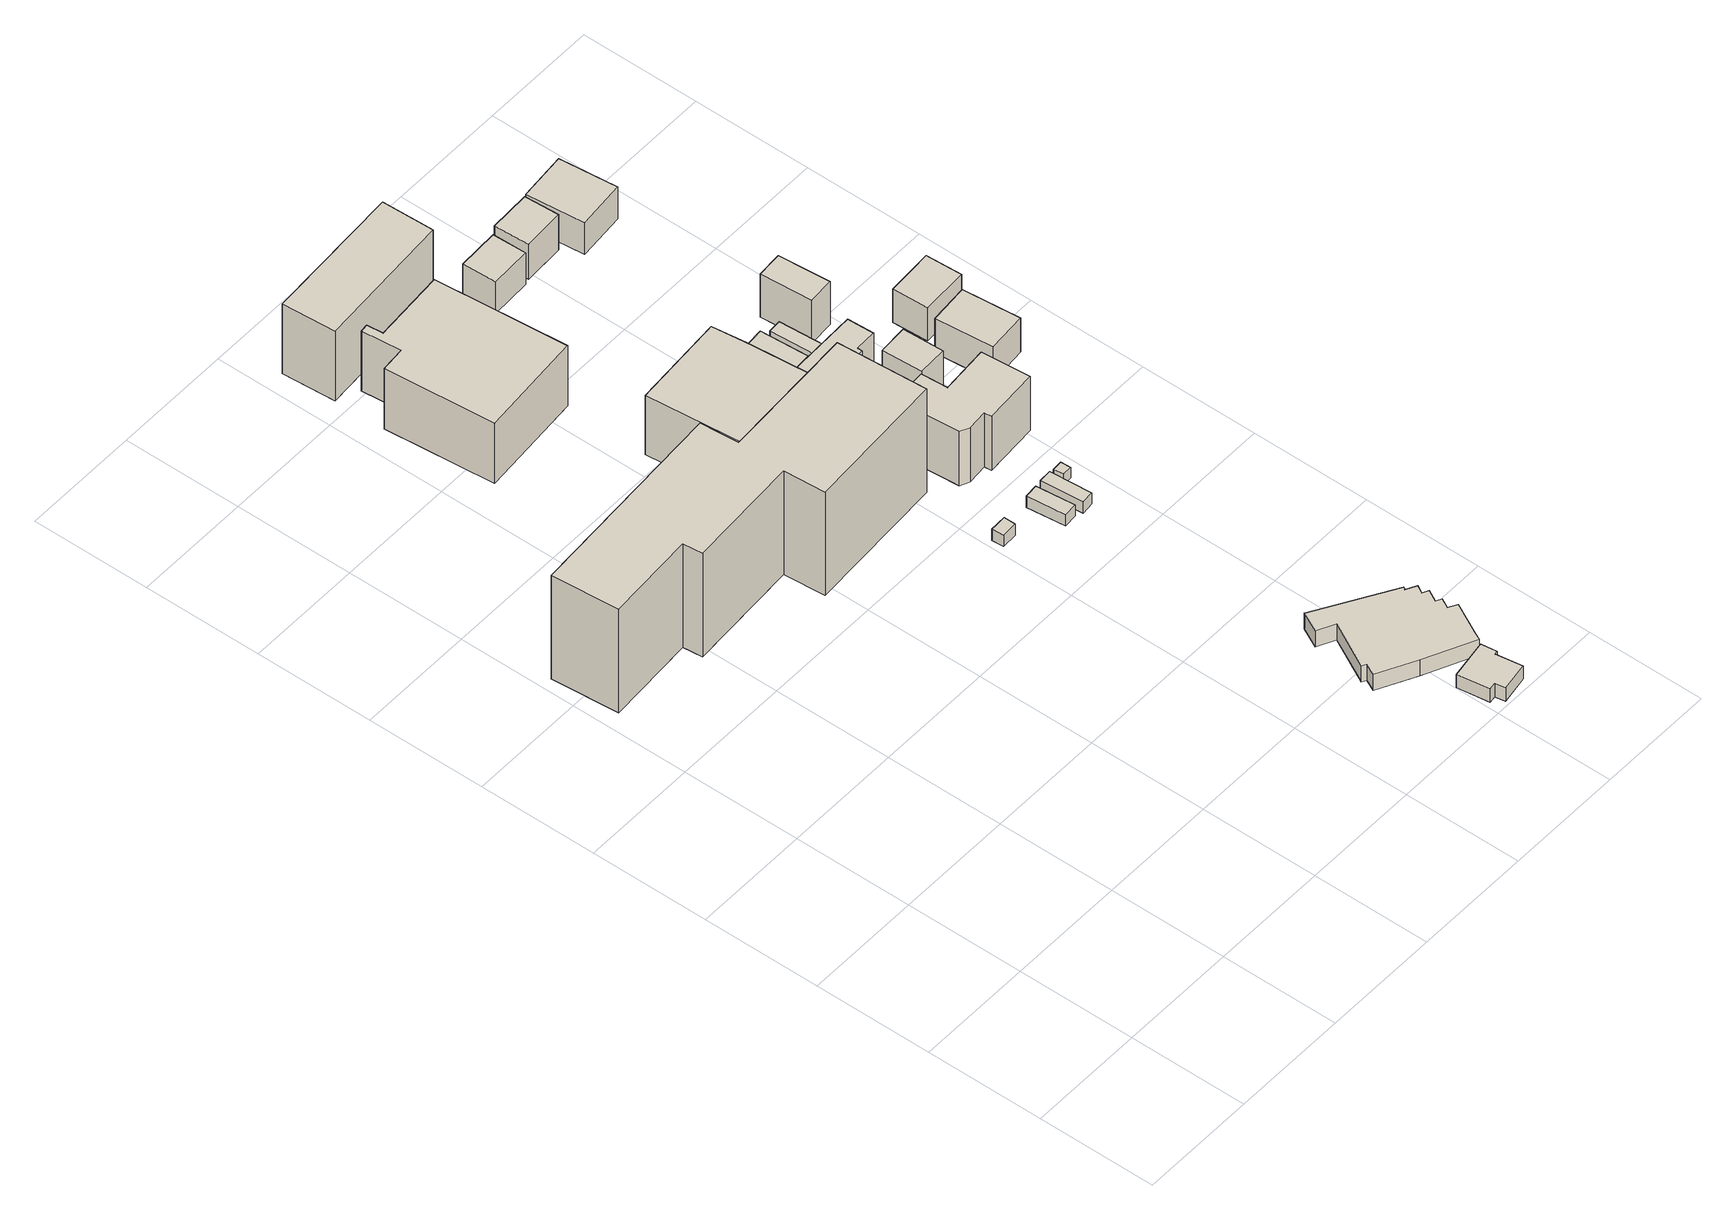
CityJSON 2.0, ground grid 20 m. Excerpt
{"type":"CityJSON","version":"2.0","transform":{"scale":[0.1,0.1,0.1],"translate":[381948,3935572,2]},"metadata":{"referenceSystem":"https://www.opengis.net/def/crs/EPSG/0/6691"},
"CityObjects":{
"building1":{"type":"Building","attributes":{"平成28年度建物利用現況.図形面積":838.41,"平成28年度建物利用現況.建物地上階数":8,"平成28年度建物利用現況.建物地下階数":0,"平成28年度建物利用現況.建物構造コード":"11","平成28年度建物利用現況.建物用途分類コード":"132","平成28年度建物利用現況.建物用途細分類コード":"0","平成28年度建物利用現況.延べ面積換算コード":"2","平成28年度建物利用現況.変化フラグ":"0","平成28年度建物利用現況.延べ面積換算係数":"0.800","平成28年度建物利用現況.過年度修正フラグ":"0","平成28年度建物利用現況.調整フラグ":"0","平成28年度建物利用現況.区市町村コード":"111","平成28年度建物利用現況.大字・町コード":"24","平成28年度建物利用現況.町・丁目コード":"2","平成28年度建物利用現況.13_区市町村コード_大字・町コード_町・丁目コード":"13111024002","平成28年度建物利用現況.区市町村名称":"大田区","平成28年度建物利用現況.町丁目名称":"多摩川二丁目","地域地区":"11,18,25","多摩川浸水想定区域（計画規模）.規模":"L1","多摩川浸水想定区域（計画規模）.浸水ランク":"2","多摩川浸水想定区域（計画規模）.浸水深":1.17,"多摩川浸水想定区域（想定最大規模）.規模":"L2","多摩川浸水想定区域（想定最大規模）.浸水ランク":"2","多摩川浸水想定区域（想定最大規模）.浸水深":1.75,"多摩川浸水想定区域（想定最大規模）.継続時間":1,"城南地区浸水想定区域（想定最大規模）.規模":"L2","城南地区浸水想定区域（想定最大規模）.浸水ランク":"1","城南地区浸水想定区域（想定最大規模）.浸水深":0.037,"usage":"412","measuredHeight":23.7,"storeysAboveGround":8,"storeysBelowGround":0,"BuildingDetails.buildingRoofEdgeArea":838.41,"BuildingDetails.fireproofStructureType":"1001","BuildingDetails.districtsAndZonesType":"11","BuildingDetails.landUsePlanType":"2112","BuildingDetails.prefecture":"13","BuildingDetails.city":"13111","BuildingDetails.surveyYear":2016},"geometry":[{"type":"Solid","lod":"1","boundaries":[[[[0,1,2,3,4,5,6,7,8,9]],[[8,10,11,9]],[[7,12,10,8]],[[6,13,12,7]],[[5,14,13,6]],[[4,15,14,5]],[[3,16,15,4]],[[2,17,16,3]],[[1,18,17,2]],[[0,19,18,1]],[[9,11,19,0]],[[10,12,13,14,15,16,17,18,19,11]]]]}]},
"building2":{"type":"Building","attributes":{"平成28年度建物利用現況.図形面積":391.9,"平成28年度建物利用現況.建物地上階数":4,"平成28年度建物利用現況.建物地下階数":0,"平成28年度建物利用現況.建物構造コード":"11","平成28年度建物利用現況.建物用途分類コード":"121","平成28年度建物利用現況.建物用途細分類コード":"0","平成28年度建物利用現況.延べ面積換算コード":"2","平成28年度建物利用現況.変化フラグ":"0","平成28年度建物利用現況.延べ面積換算係数":"0.800","平成28年度建物利用現況.過年度修正フラグ":"0","平成28年度建物利用現況.調整フラグ":"0","平成28年度建物利用現況.区市町村コード":"111","平成28年度建物利用現況.大字・町コード":"24","平成28年度建物利用現況.町・丁目コード":"2","平成28年度建物利用現況.13_区市町村コード_大字・町コード_町・丁目コード":"13111024002","平成28年度建物利用現況.区市町村名称":"大田区","平成28年度建物利用現況.町丁目名称":"多摩川二丁目","地域地区":"11,18,25","多摩川浸水想定区域（計画規模）.規模":"L1","多摩川浸水想定区域（計画規模）.浸水ランク":"2","多摩川浸水想定区域（計画規模）.浸水深":1.01,"多摩川浸水想定区域（想定最大規模）.規模":"L2","多摩川浸水想定区域（想定最大規模）.浸水ランク":"2","多摩川浸水想定区域（想定最大規模）.浸水深":1.71,"多摩川浸水想定区域（想定最大規模）.継続時間":1,"城南地区浸水想定区域（想定最大規模）.規模":"L2","城南地区浸水想定区域（想定最大規模）.浸水ランク":"1","城南地区浸水想定区域（想定最大規模）.浸水深":0.119,"usage":"401","measuredHeight":12.3,"storeysAboveGround":4,"storeysBelowGround":0,"BuildingDetails.buildingRoofEdgeArea":391.9,"BuildingDetails.fireproofStructureType":"1001","BuildingDetails.districtsAndZonesType":"11","BuildingDetails.landUsePlanType":"2121","BuildingDetails.prefecture":"13","BuildingDetails.city":"13111","BuildingDetails.surveyYear":2016},"geometry":[{"type":"Solid","lod":"1","boundaries":[[[[20,21,22,23,24,25,26,27]],[[26,28,29,27]],[[25,30,28,26]],[[24,31,30,25]],[[23,32,31,24]],[[22,33,32,23]],[[21,34,33,22]],[[20,35,34,21]],[[27,29,35,20]],[[28,30,31,32,33,34,35,29]]]]}]},
"building3":{"type":"Building","attributes":{"平成28年度建物利用現況.図形面積":5.55,"平成28年度建物利用現況.建物地上階数":0,"平成28年度建物利用現況.建物地下階数":0,"平成28年度建物利用現況.建物構造コード":"0","平成28年度建物利用現況.建物用途分類コード":"132","平成28年度建物利用現況.建物用途細分類コード":"0","平成28年度建物利用現況.延べ面積換算コード":"0","平成28年度建物利用現況.変化フラグ":"0","平成28年度建物利用現況.延べ面積換算係数":"0.000","平成28年度建物利用現況.過年度修正フラグ":"0","平成28年度建物利用現況.調整フラグ":"1","平成28年度建物利用現況.説明注記":"物置","平成28年度建物利用現況.区市町村コード":"111","平成28年度建物利用現況.大字・町コード":"24","平成28年度建物利用現況.町・丁目コード":"2","平成28年度建物利用現況.13_区市町村コード_大字・町コード_町・丁目コード":"13111024002","平成28年度建物利用現況.区市町村名称":"大田区","平成28年度建物利用現況.町丁目名称":"多摩川二丁目","地域地区":"11,18,25","多摩川浸水想定区域（計画規模）.規模":"L1","多摩川浸水想定区域（計画規模）.浸水ランク":"2","多摩川浸水想定区域（計画規模）.浸水深":1.82,"多摩川浸水想定区域（想定最大規模）.規模":"L2","多摩川浸水想定区域（想定最大規模）.浸水ランク":"2","多摩川浸水想定区域（想定最大規模）.浸水深":2.89,"多摩川浸水想定区域（想定最大規模）.継続時間":1,"城南地区浸水想定区域（想定最大規模）.規模":"L2","城南地区浸水想定区域（想定最大規模）.浸水ランク":"1","城南地区浸水想定区域（想定最大規模）.浸水深":0.324,"usage":"412","measuredHeight":3.1,"BuildingDetails.buildingRoofEdgeArea":5.55,"BuildingDetails.fireproofStructureType":"0","BuildingDetails.districtsAndZonesType":"11","BuildingDetails.landUsePlanType":"2112","BuildingDetails.prefecture":"13","BuildingDetails.city":"13111","BuildingDetails.surveyYear":2016},"geometry":[{"type":"Solid","lod":"1","boundaries":[[[[36,37,38,39]],[[38,40,41,39]],[[37,42,40,38]],[[36,43,42,37]],[[39,41,43,36]],[[40,42,43,41]]]]}]},
"building4":{"type":"Building","attributes":{"平成28年度建物利用現況.図形面積":212.6,"平成28年度建物利用現況.建物地上階数":4,"平成28年度建物利用現況.建物地下階数":0,"平成28年度建物利用現況.建物構造コード":"11","平成28年度建物利用現況.建物用途分類コード":"141","平成28年度建物利用現況.建物用途細分類コード":"0","平成28年度建物利用現況.延べ面積換算コード":"1","平成28年度建物利用現況.変化フラグ":"0","平成28年度建物利用現況.延べ面積換算係数":"1.000","平成28年度建物利用現況.過年度修正フラグ":"0","平成28年度建物利用現況.調整フラグ":"0","平成28年度建物利用現況.区市町村コード":"111","平成28年度建物利用現況.大字・町コード":"24","平成28年度建物利用現況.町・丁目コード":"2","平成28年度建物利用現況.13_区市町村コード_大字・町コード_町・丁目コード":"13111024002","平成28年度建物利用現況.区市町村名称":"大田区","平成28年度建物利用現況.町丁目名称":"多摩川二丁目","地域地区":"11,18,25","多摩川浸水想定区域（計画規模）.規模":"L1","多摩川浸水想定区域（計画規模）.浸水ランク":"2","多摩川浸水想定区域（計画規模）.浸水深":1.19,"多摩川浸水想定区域（想定最大規模）.規模":"L2","多摩川浸水想定区域（想定最大規模）.浸水ランク":"2","多摩川浸水想定区域（想定最大規模）.浸水深":1.87,"多摩川浸水想定区域（想定最大規模）.継続時間":1,"城南地区浸水想定区域（想定最大規模）.規模":"L2","城南地区浸水想定区域（想定最大規模）.浸水ランク":"1","城南地区浸水想定区域（想定最大規模）.浸水深":0.11,"usage":"441","measuredHeight":16.9,"storeysAboveGround":4,"storeysBelowGround":0,"BuildingDetails.buildingRoofEdgeArea":212.6,"BuildingDetails.fireproofStructureType":"1001","BuildingDetails.districtsAndZonesType":"11","BuildingDetails.landUsePlanType":"213","BuildingDetails.prefecture":"13","BuildingDetails.city":"13111","BuildingDetails.surveyYear":2016},"geometry":[{"type":"Solid","lod":"1","boundaries":[[[[44,45,46,47]],[[46,48,49,47]],[[45,50,48,46]],[[44,51,50,45]],[[47,49,51,44]],[[48,50,51,49]]]]}]},
"building5":{"type":"Building","attributes":{"平成28年度建物利用現況.図形面積":269.93,"平成28年度建物利用現況.建物地上階数":4,"平成28年度建物利用現況.建物地下階数":0,"平成28年度建物利用現況.建物構造コード":"11","平成28年度建物利用現況.建物用途分類コード":"132","平成28年度建物利用現況.建物用途細分類コード":"0","平成28年度建物利用現況.延べ面積換算コード":"2","平成28年度建物利用現況.変化フラグ":"0","平成28年度建物利用現況.延べ面積換算係数":"0.800","平成28年度建物利用現況.過年度修正フラグ":"0","平成28年度建物利用現況.調整フラグ":"0","平成28年度建物利用現況.区市町村コード":"111","平成28年度建物利用現況.大字・町コード":"24","平成28年度建物利用現況.町・丁目コード":"2","平成28年度建物利用現況.13_区市町村コード_大字・町コード_町・丁目コード":"13111024002","平成28年度建物利用現況.区市町村名称":"大田区","平成28年度建物利用現況.町丁目名称":"多摩川二丁目","地域地区":"11,18,25","多摩川浸水想定区域（計画規模）.規模":"L1","多摩川浸水想定区域（計画規模）.浸水ランク":"2","多摩川浸水想定区域（計画規模）.浸水深":1.16,"多摩川浸水想定区域（想定最大規模）.規模":"L2","多摩川浸水想定区域（想定最大規模）.浸水ランク":"2","多摩川浸水想定区域（想定最大規模）.浸水深":1.9,"多摩川浸水想定区域（想定最大規模）.継続時間":1,"城南地区浸水想定区域（想定最大規模）.規模":"L2","城南地区浸水想定区域（想定最大規模）.浸水ランク":"1","城南地区浸水想定区域（想定最大規模）.浸水深":0.187,"usage":"412","measuredHeight":12.5,"storeysAboveGround":4,"storeysBelowGround":0,"BuildingDetails.buildingRoofEdgeArea":269.93,"BuildingDetails.fireproofStructureType":"1001","BuildingDetails.districtsAndZonesType":"11","BuildingDetails.landUsePlanType":"2112","BuildingDetails.prefecture":"13","BuildingDetails.city":"13111","BuildingDetails.surveyYear":2016},"geometry":[{"type":"Solid","lod":"1","boundaries":[[[[52,53,54,55,56,57]],[[56,58,59,57]],[[55,60,58,56]],[[54,61,60,55]],[[53,62,61,54]],[[52,63,62,53]],[[57,59,63,52]],[[58,60,61,62,63,59]]]]}]},
"building6":{"type":"Building","attributes":{"地域地区":", ,","usage":"401","measuredHeight":2.9,"BuildingDetails.fireproofStructureType":"0","BuildingDetails.landUsePlanType":"0","BuildingDetails.prefecture":"13","BuildingDetails.city":"13111","BuildingDetails.surveyYear":2016},"geometry":[{"type":"Solid","lod":"1","boundaries":[[[[64,65,66,67,68,69,70,71]],[[70,72,73,71]],[[69,74,72,70]],[[68,75,74,69]],[[67,76,75,68]],[[66,77,76,67]],[[65,78,77,66]],[[64,79,78,65]],[[71,73,79,64]],[[72,74,75,76,77,78,79,73]]]]}]},
"building7":{"type":"Building","attributes":{"平成28年度建物利用現況.図形面積":227.06,"平成28年度建物利用現況.建物構造コード":"22","平成28年度建物利用現況.建物用途分類コード":"121","平成28年度建物利用現況.建物用途細分類コード":"0","平成28年度建物利用現況.延べ面積換算コード":"1","平成28年度建物利用現況.変化フラグ":"0","平成28年度建物利用現況.延べ面積換算係数":"1.000","平成28年度建物利用現況.過年度修正フラグ":"0","平成28年度建物利用現況.調整フラグ":"0","平成28年度建物利用現況.区市町村コード":"111","平成28年度建物利用現況.大字・町コード":"24","平成28年度建物利用現況.町・丁目コード":"2","平成28年度建物利用現況.13_区市町村コード_大字・町コード_町・丁目コード":"13111024002","平成28年度建物利用現況.区市町村名称":"大田区","平成28年度建物利用現況.町丁目名称":"多摩川二丁目","地域地区":", ,","usage":"401","measuredHeight":8.6,"storeysAboveGround":1,"storeysBelowGround":0,"BuildingDetails.buildingRoofEdgeArea":227.06,"BuildingDetails.fireproofStructureType":"1003","BuildingDetails.landUsePlanType":"2121","BuildingDetails.prefecture":"13","BuildingDetails.city":"13111","BuildingDetails.surveyYear":2016},"geometry":[{"type":"Solid","lod":"1","boundaries":[[[[80,81,82,83,84,85,86,87,88,89,90,91,92,93,94,95,96,97]],[[96,98,99,97]],[[95,100,98,96]],[[94,101,100,95]],[[93,102,101,94]],[[92,103,102,93]],[[91,104,103,92]],[[90,105,104,91]],[[89,106,105,90]],[[88,107,106,89]],[[87,108,107,88]],[[86,109,108,87]],[[85,110,109,86]],[[84,111,110,85]],[[83,112,111,84]],[[82,113,112,83]],[[81,114,113,82]],[[80,115,114,81]],[[97,99,115,80]],[[98,100,101,102,103,104,105,106,107,108,109,110,111,112,113,114,115,99]]]]}]},
"building8":{"type":"Building","attributes":{"平成28年度建物利用現況.図形面積":14.74,"平成28年度建物利用現況.建物地上階数":0,"平成28年度建物利用現況.建物地下階数":0,"平成28年度建物利用現況.建物構造コード":"0","平成28年度建物利用現況.建物用途分類コード":"132","平成28年度建物利用現況.建物用途細分類コード":"0","平成28年度建物利用現況.延べ面積換算コード":"0","平成28年度建物利用現況.変化フラグ":"0","平成28年度建物利用現況.延べ面積換算係数":"0.000","平成28年度建物利用現況.過年度修正フラグ":"0","平成28年度建物利用現況.調整フラグ":"1","平成28年度建物利用現況.説明注記":"自転車置場","平成28年度建物利用現況.区市町村コード":"111","平成28年度建物利用現況.大字・町コード":"24","平成28年度建物利用現況.町・丁目コード":"2","平成28年度建物利用現況.13_区市町村コード_大字・町コード_町・丁目コード":"13111024002","平成28年度建物利用現況.区市町村名称":"大田区","平成28年度建物利用現況.町丁目名称":"多摩川二丁目","地域地区":"11,18,25","多摩川浸水想定区域（計画規模）.規模":"L1","多摩川浸水想定区域（計画規模）.浸水ランク":"2","多摩川浸水想定区域（計画規模）.浸水深":1.92,"多摩川浸水想定区域（想定最大規模）.規模":"L2","多摩川浸水想定区域（想定最大規模）.浸水ランク":"2","多摩川浸水想定区域（想定最大規模）.浸水深":2.99,"多摩川浸水想定区域（想定最大規模）.継続時間":1,"城南地区浸水想定区域（想定最大規模）.規模":"L2","城南地区浸水想定区域（想定最大規模）.浸水ランク":"1","城南地区浸水想定区域（想定最大規模）.浸水深":0.324,"usage":"412","measuredHeight":2.3,"BuildingDetails.buildingRoofEdgeArea":14.74,"BuildingDetails.fireproofStructureType":"0","BuildingDetails.districtsAndZonesType":"11","BuildingDetails.landUsePlanType":"2112","BuildingDetails.prefecture":"13","BuildingDetails.city":"13111","BuildingDetails.surveyYear":2016},"geometry":[{"type":"Solid","lod":"1","boundaries":[[[[116,117,118,119]],[[118,120,121,119]],[[117,122,120,118]],[[116,123,122,117]],[[119,121,123,116]],[[120,122,123,121]]]]}]},
"building9":{"type":"Building","attributes":{"平成28年度建物利用現況.図形面積":15.38,"平成28年度建物利用現況.建物地上階数":0,"平成28年度建物利用現況.建物地下階数":0,"平成28年度建物利用現況.建物構造コード":"0","平成28年度建物利用現況.建物用途分類コード":"132","平成28年度建物利用現況.建物用途細分類コード":"0","平成28年度建物利用現況.延べ面積換算コード":"0","平成28年度建物利用現況.変化フラグ":"0","平成28年度建物利用現況.延べ面積換算係数":"0.000","平成28年度建物利用現況.過年度修正フラグ":"0","平成28年度建物利用現況.調整フラグ":"1","平成28年度建物利用現況.説明注記":"自転車置場","平成28年度建物利用現況.区市町村コード":"111","平成28年度建物利用現況.大字・町コード":"24","平成28年度建物利用現況.町・丁目コード":"2","平成28年度建物利用現況.13_区市町村コード_大字・町コード_町・丁目コード":"13111024002","平成28年度建物利用現況.区市町村名称":"大田区","平成28年度建物利用現況.町丁目名称":"多摩川二丁目","地域地区":"11,18,25","多摩川浸水想定区域（計画規模）.規模":"L1","多摩川浸水想定区域（計画規模）.浸水ランク":"2","多摩川浸水想定区域（計画規模）.浸水深":2.02,"多摩川浸水想定区域（想定最大規模）.規模":"L2","多摩川浸水想定区域（想定最大規模）.浸水ランク":"3","多摩川浸水想定区域（想定最大規模）.浸水深":3.09,"多摩川浸水想定区域（想定最大規模）.継続時間":1,"城南地区浸水想定区域（想定最大規模）.規模":"L2","城南地区浸水想定区域（想定最大規模）.浸水ランク":"1","城南地区浸水想定区域（想定最大規模）.浸水深":0.324,"usage":"412","measuredHeight":2.3,"BuildingDetails.buildingRoofEdgeArea":15.38,"BuildingDetails.fireproofStructureType":"0","BuildingDetails.districtsAndZonesType":"11","BuildingDetails.landUsePlanType":"2112","BuildingDetails.prefecture":"13","BuildingDetails.city":"13111","BuildingDetails.surveyYear":2016},"geometry":[{"type":"Solid","lod":"1","boundaries":[[[[124,125,126,127]],[[126,128,129,127]],[[125,130,128,126]],[[124,131,130,125]],[[127,129,131,124]],[[128,130,131,129]]]]}]},
"building10":{"type":"Building","attributes":{"平成28年度建物利用現況.図形面積":47.35,"平成28年度建物利用現況.建物地上階数":2,"平成28年度建物利用現況.建物地下階数":0,"平成28年度建物利用現況.建物構造コード":"12","平成28年度建物利用現況.建物用途分類コード":"131","平成28年度建物利用現況.建物用途細分類コード":"0","平成28年度建物利用現況.延べ面積換算コード":"1","平成28年度建物利用現況.変化フラグ":"0","平成28年度建物利用現況.延べ面積換算係数":"1.000","平成28年度建物利用現況.過年度修正フラグ":"0","平成28年度建物利用現況.調整フラグ":"0","平成28年度建物利用現況.区市町村コード":"111","平成28年度建物利用現況.大字・町コード":"24","平成28年度建物利用現況.町・丁目コード":"2","平成28年度建物利用現況.13_区市町村コード_大字・町コード_町・丁目コード":"13111024002","平成28年度建物利用現況.区市町村名称":"大田区","平成28年度建物利用現況.町丁目名称":"多摩川二丁目","地域地区":"11,18,25","多摩川浸水想定区域（計画規模）.規模":"L1","多摩川浸水想定区域（計画規模）.浸水ランク":"2","多摩川浸水想定区域（計画規模）.浸水深":1.42,"多摩川浸水想定区域（想定最大規模）.規模":"L2","多摩川浸水想定区域（想定最大規模）.浸水ランク":"2","多摩川浸水想定区域（想定最大規模）.浸水深":2.35,"多摩川浸水想定区域（想定最大規模）.継続時間":1,"城南地区浸水想定区域（想定最大規模）.規模":"L2","城南地区浸水想定区域（想定最大規模）.浸水ランク":"1","城南地区浸水想定区域（想定最大規模）.浸水深":0.251,"usage":"411","measuredHeight":8,"storeysAboveGround":2,"storeysBelowGround":0,"BuildingDetails.buildingRoofEdgeArea":47.35,"BuildingDetails.fireproofStructureType":"1002","BuildingDetails.districtsAndZonesType":"11","BuildingDetails.landUsePlanType":"2111","BuildingDetails.prefecture":"13","BuildingDetails.city":"13111","BuildingDetails.surveyYear":2016},"geometry":[{"type":"Solid","lod":"1","boundaries":[[[[132,133,134,135]],[[134,136,137,135]],[[133,138,136,134]],[[132,139,138,133]],[[135,137,139,132]],[[136,138,139,137]]]]}]},
"building11":{"type":"Building","attributes":{"平成28年度建物利用現況.図形面積":2.81,"平成28年度建物利用現況.建物地上階数":0,"平成28年度建物利用現況.建物地下階数":0,"平成28年度建物利用現況.建物構造コード":"0","平成28年度建物利用現況.建物用途分類コード":"132","平成28年度建物利用現況.建物用途細分類コード":"0","平成28年度建物利用現況.延べ面積換算コード":"0","平成28年度建物利用現況.変化フラグ":"0","平成28年度建物利用現況.延べ面積換算係数":"0.000","平成28年度建物利用現況.過年度修正フラグ":"0","平成28年度建物利用現況.調整フラグ":"1","平成28年度建物利用現況.説明注記":"物置","平成28年度建物利用現況.区市町村コード":"111","平成28年度建物利用現況.大字・町コード":"24","平成28年度建物利用現況.町・丁目コード":"2","平成28年度建物利用現況.13_区市町村コード_大字・町コード_町・丁目コード":"13111024002","平成28年度建物利用現況.区市町村名称":"大田区","平成28年度建物利用現況.町丁目名称":"多摩川二丁目","地域地区":"11,18,25","多摩川浸水想定区域（計画規模）.規模":"L1","多摩川浸水想定区域（計画規模）.浸水ランク":"2","多摩川浸水想定区域（計画規模）.浸水深":2.02,"多摩川浸水想定区域（想定最大規模）.規模":"L2","多摩川浸水想定区域（想定最大規模）.浸水ランク":"3","多摩川浸水想定区域（想定最大規模）.浸水深":3.09,"多摩川浸水想定区域（想定最大規模）.継続時間":1,"城南地区浸水想定区域（想定最大規模）.規模":"L2","城南地区浸水想定区域（想定最大規模）.浸水ランク":"1","城南地区浸水想定区域（想定最大規模）.浸水深":0.324,"usage":"412","measuredHeight":2.2,"BuildingDetails.buildingRoofEdgeArea":2.81,"BuildingDetails.fireproofStructureType":"0","BuildingDetails.districtsAndZonesType":"11","BuildingDetails.landUsePlanType":"2112","BuildingDetails.prefecture":"13","BuildingDetails.city":"13111","BuildingDetails.surveyYear":2016},"geometry":[{"type":"Solid","lod":"1","boundaries":[[[[140,141,142,143]],[[142,144,145,143]],[[141,146,144,142]],[[140,147,146,141]],[[143,145,147,140]],[[144,146,147,145]]]]}]},
"building12":{"type":"Building","attributes":{"平成28年度建物利用現況.図形面積":137.25,"平成28年度建物利用現況.建物地上階数":4,"平成28年度建物利用現況.建物地下階数":0,"平成28年度建物利用現況.建物構造コード":"11","平成28年度建物利用現況.建物用途分類コード":"132","平成28年度建物利用現況.建物用途細分類コード":"0","平成28年度建物利用現況.延べ面積換算コード":"2","平成28年度建物利用現況.変化フラグ":"0","平成28年度建物利用現況.延べ面積換算係数":"0.800","平成28年度建物利用現況.過年度修正フラグ":"0","平成28年度建物利用現況.調整フラグ":"0","平成28年度建物利用現況.区市町村コード":"111","平成28年度建物利用現況.大字・町コード":"24","平成28年度建物利用現況.町・丁目コード":"2","平成28年度建物利用現況.13_区市町村コード_大字・町コード_町・丁目コード":"13111024002","平成28年度建物利用現況.区市町村名称":"大田区","平成28年度建物利用現況.町丁目名称":"多摩川二丁目","地域地区":"11,18,25","多摩川浸水想定区域（計画規模）.規模":"L1","多摩川浸水想定区域（計画規模）.浸水ランク":"2","多摩川浸水想定区域（計画規模）.浸水深":1.42,"多摩川浸水想定区域（想定最大規模）.規模":"L2","多摩川浸水想定区域（想定最大規模）.浸水ランク":"2","多摩川浸水想定区域（想定最大規模）.浸水深":2.35,"多摩川浸水想定区域（想定最大規模）.継続時間":1,"城南地区浸水想定区域（想定最大規模）.規模":"L2","城南地区浸水想定区域（想定最大規模）.浸水ランク":"1","城南地区浸水想定区域（想定最大規模）.浸水深":0.207,"usage":"412","measuredHeight":12.5,"storeysAboveGround":4,"storeysBelowGround":0,"BuildingDetails.buildingRoofEdgeArea":137.25,"BuildingDetails.fireproofStructureType":"1001","BuildingDetails.districtsAndZonesType":"11","BuildingDetails.landUsePlanType":"2112","BuildingDetails.prefecture":"13","BuildingDetails.city":"13111","BuildingDetails.surveyYear":2016},"geometry":[{"type":"Solid","lod":"1","boundaries":[[[[148,149,150,151,152,153,154,155,156]],[[155,157,158,156]],[[154,159,157,155]],[[153,160,159,154]],[[152,161,160,153]],[[151,162,161,152]],[[150,163,162,151]],[[149,164,163,150]],[[148,165,164,149]],[[156,158,165,148]],[[157,159,160,161,162,163,164,165,158]]]]}]},
"building13":{"type":"Building","attributes":{"平成28年度建物利用現況.図形面積":39.73,"平成28年度建物利用現況.建物地上階数":2,"平成28年度建物利用現況.建物地下階数":0,"平成28年度建物利用現況.建物構造コード":"22","平成28年度建物利用現況.建物用途分類コード":"132","平成28年度建物利用現況.建物用途細分類コード":"0","平成28年度建物利用現況.延べ面積換算コード":"1","平成28年度建物利用現況.変化フラグ":"0","平成28年度建物利用現況.延べ面積換算係数":"1.000","平成28年度建物利用現況.過年度修正フラグ":"0","平成28年度建物利用現況.調整フラグ":"0","平成28年度建物利用現況.区市町村コード":"111","平成28年度建物利用現況.大字・町コード":"24","平成28年度建物利用現況.町・丁目コード":"2","平成28年度建物利用現況.13_区市町村コード_大字・町コード_町・丁目コード":"13111024002","平成28年度建物利用現況.区市町村名称":"大田区","平成28年度建物利用現況.町丁目名称":"多摩川二丁目","地域地区":"11,18,25","多摩川浸水想定区域（計画規模）.規模":"L1","多摩川浸水想定区域（計画規模）.浸水ランク":"2","多摩川浸水想定区域（計画規模）.浸水深":0.99,"多摩川浸水想定区域（想定最大規模）.規模":"L2","多摩川浸水想定区域（想定最大規模）.浸水ランク":"2","多摩川浸水想定区域（想定最大規模）.浸水深":1.68,"多摩川浸水想定区域（想定最大規模）.継続時間":1,"城南地区浸水想定区域（想定最大規模）.規模":"L2","城南地区浸水想定区域（想定最大規模）.浸水ランク":"1","城南地区浸水想定区域（想定最大規模）.浸水深":0.208,"usage":"412","measuredHeight":6.8,"storeysAboveGround":2,"storeysBelowGround":0,"BuildingDetails.buildingRoofEdgeArea":39.73,"BuildingDetails.fireproofStructureType":"1003","BuildingDetails.districtsAndZonesType":"11","BuildingDetails.landUsePlanType":"2112","BuildingDetails.prefecture":"13","BuildingDetails.city":"13111","BuildingDetails.surveyYear":2016},"geometry":[{"type":"Solid","lod":"1","boundaries":[[[[166,167,168,169]],[[168,170,171,169]],[[167,172,170,168]],[[166,173,172,167]],[[169,171,173,166]],[[170,172,173,171]]]]}]},
"building14":{"type":"Building","attributes":{"平成28年度建物利用現況.図形面積":45.94,"平成28年度建物利用現況.建物地上階数":0,"平成28年度建物利用現況.建物地下階数":0,"平成28年度建物利用現況.建物構造コード":"0","平成28年度建物利用現況.建物用途分類コード":"132","平成28年度建物利用現況.建物用途細分類コード":"0","平成28年度建物利用現況.延べ面積換算コード":"0","平成28年度建物利用現況.変化フラグ":"0","平成28年度建物利用現況.延べ面積換算係数":"0.000","平成28年度建物利用現況.過年度修正フラグ":"0","平成28年度建物利用現況.調整フラグ":"1","平成28年度建物利用現況.説明注記":"倉庫","平成28年度建物利用現況.区市町村コード":"111","平成28年度建物利用現況.大字・町コード":"24","平成28年度建物利用現況.町・丁目コード":"2","平成28年度建物利用現況.13_区市町村コード_大字・町コード_町・丁目コード":"13111024002","平成28年度建物利用現況.区市町村名称":"大田区","平成28年度建物利用現況.町丁目名称":"多摩川二丁目","地域地区":"11,18,25","多摩川浸水想定区域（計画規模）.規模":"L1","多摩川浸水想定区域（計画規模）.浸水ランク":"2","多摩川浸水想定区域（計画規模）.浸水深":1.16,"多摩川浸水想定区域（想定最大規模）.規模":"L2","多摩川浸水想定区域（想定最大規模）.浸水ランク":"2","多摩川浸水想定区域（想定最大規模）.浸水深":1.9,"多摩川浸水想定区域（想定最大規模）.継続時間":1,"城南地区浸水想定区域（想定最大規模）.規模":"L2","城南地区浸水想定区域（想定最大規模）.浸水ランク":"1","城南地区浸水想定区域（想定最大規模）.浸水深":0.251,"usage":"412","measuredHeight":3.7,"BuildingDetails.buildingRoofEdgeArea":45.94,"BuildingDetails.fireproofStructureType":"0","BuildingDetails.districtsAndZonesType":"11","BuildingDetails.landUsePlanType":"2112","BuildingDetails.prefecture":"13","BuildingDetails.city":"13111","BuildingDetails.surveyYear":2016},"geometry":[{"type":"Solid","lod":"1","boundaries":[[[[174,175,176,177]],[[176,178,179,177]],[[175,180,178,176]],[[174,181,180,175]],[[177,179,181,174]],[[178,180,181,179]]]]}]},
"building15":{"type":"Building","attributes":{"平成28年度建物利用現況.図形面積":62.81,"平成28年度建物利用現況.建物地上階数":2,"平成28年度建物利用現況.建物地下階数":0,"平成28年度建物利用現況.建物構造コード":"12","平成28年度建物利用現況.建物用途分類コード":"131","平成28年度建物利用現況.建物用途細分類コード":"0","平成28年度建物利用現況.延べ面積換算コード":"1","平成28年度建物利用現況.変化フラグ":"0","平成28年度建物利用現況.延べ面積換算係数":"1.000","平成28年度建物利用現況.過年度修正フラグ":"0","平成28年度建物利用現況.調整フラグ":"0","平成28年度建物利用現況.区市町村コード":"111","平成28年度建物利用現況.大字・町コード":"24","平成28年度建物利用現況.町・丁目コード":"2","平成28年度建物利用現況.13_区市町村コード_大字・町コード_町・丁目コード":"13111024002","平成28年度建物利用現況.区市町村名称":"大田区","平成28年度建物利用現況.町丁目名称":"多摩川二丁目","地域地区":"11,18,25","多摩川浸水想定区域（計画規模）.規模":"L1","多摩川浸水想定区域（計画規模）.浸水ランク":"2","多摩川浸水想定区域（計画規模）.浸水深":1.26,"多摩川浸水想定区域（想定最大規模）.規模":"L2","多摩川浸水想定区域（想定最大規模）.浸水ランク":"2","多摩川浸水想定区域（想定最大規模）.浸水深":2.07,"多摩川浸水想定区域（想定最大規模）.継続時間":1,"城南地区浸水想定区域（想定最大規模）.規模":"L2","城南地区浸水想定区域（想定最大規模）.浸水ランク":"1","城南地区浸水想定区域（想定最大規模）.浸水深":0.251,"usage":"411","measuredHeight":7.2,"storeysAboveGround":2,"storeysBelowGround":0,"BuildingDetails.buildingRoofEdgeArea":62.81,"BuildingDetails.fireproofStructureType":"1002","BuildingDetails.districtsAndZonesType":"11","BuildingDetails.landUsePlanType":"2111","BuildingDetails.prefecture":"13","BuildingDetails.city":"13111","BuildingDetails.surveyYear":2016},"geometry":[{"type":"Solid","lod":"1","boundaries":[[[[182,183,184,185,186,187]],[[186,188,189,187]],[[185,190,188,186]],[[184,191,190,185]],[[183,192,191,184]],[[182,193,192,183]],[[187,189,193,182]],[[188,190,191,192,193,189]]]]}]},
"building16":{"type":"Building","attributes":{"平成28年度建物利用現況.図形面積":34.64,"平成28年度建物利用現況.建物地上階数":3,"平成28年度建物利用現況.建物地下階数":0,"平成28年度建物利用現況.建物構造コード":"12","平成28年度建物利用現況.建物用途分類コード":"131","平成28年度建物利用現況.建物用途細分類コード":"0","平成28年度建物利用現況.延べ面積換算コード":"1","平成28年度建物利用現況.変化フラグ":"0","平成28年度建物利用現況.延べ面積換算係数":"1.000","平成28年度建物利用現況.過年度修正フラグ":"0","平成28年度建物利用現況.調整フラグ":"0","平成28年度建物利用現況.区市町村コード":"111","平成28年度建物利用現況.大字・町コード":"24","平成28年度建物利用現況.町・丁目コード":"2","平成28年度建物利用現況.13_区市町村コード_大字・町コード_町・丁目コード":"13111024002","平成28年度建物利用現況.区市町村名称":"大田区","平成28年度建物利用現況.町丁目名称":"多摩川二丁目","地域地区":"11,18,25","多摩川浸水想定区域（計画規模）.規模":"L1","多摩川浸水想定区域（計画規模）.浸水ランク":"2","多摩川浸水想定区域（計画規模）.浸水深":1.42,"多摩川浸水想定区域（想定最大規模）.規模":"L2","多摩川浸水想定区域（想定最大規模）.浸水ランク":"2","多摩川浸水想定区域（想定最大規模）.浸水深":2.35,"多摩川浸水想定区域（想定最大規模）.継続時間":1,"城南地区浸水想定区域（想定最大規模）.規模":"L2","城南地区浸水想定区域（想定最大規模）.浸水ランク":"1","城南地区浸水想定区域（想定最大規模）.浸水深":0.251,"usage":"411","measuredHeight":9.8,"storeysAboveGround":3,"storeysBelowGround":0,"BuildingDetails.buildingRoofEdgeArea":34.64,"BuildingDetails.fireproofStructureType":"1002","BuildingDetails.districtsAndZonesType":"11","BuildingDetails.landUsePlanType":"2111","BuildingDetails.prefecture":"13","BuildingDetails.city":"13111","BuildingDetails.surveyYear":2016},"geometry":[{"type":"Solid","lod":"1","boundaries":[[[[194,195,196,197]],[[196,198,199,197]],[[195,200,198,196]],[[194,201,200,195]],[[197,199,201,194]],[[198,200,201,199]]]]}]},
"building17":{"type":"Building","attributes":{"平成28年度建物利用現況.図形面積":16.79,"平成28年度建物利用現況.建物地上階数":0,"平成28年度建物利用現況.建物地下階数":0,"平成28年度建物利用現況.建物構造コード":"0","平成28年度建物利用現況.建物用途分類コード":"132","平成28年度建物利用現況.建物用途細分類コード":"0","平成28年度建物利用現況.延べ面積換算コード":"0","平成28年度建物利用現況.変化フラグ":"0","平成28年度建物利用現況.延べ面積換算係数":"0.000","平成28年度建物利用現況.過年度修正フラグ":"0","平成28年度建物利用現況.調整フラグ":"1","平成28年度建物利用現況.説明注記":"給水タンク","平成28年度建物利用現況.区市町村コード":"111","平成28年度建物利用現況.大字・町コード":"24","平成28年度建物利用現況.町・丁目コード":"2","平成28年度建物利用現況.13_区市町村コード_大字・町コード_町・丁目コード":"13111024002","平成28年度建物利用現況.区市町村名称":"大田区","平成28年度建物利用現況.町丁目名称":"多摩川二丁目","地域地区":"11,18,25","多摩川浸水想定区域（計画規模）.規模":"L1","多摩川浸水想定区域（計画規模）.浸水ランク":"2","多摩川浸水想定区域（計画規模）.浸水深":1.36,"多摩川浸水想定区域（想定最大規模）.規模":"L2","多摩川浸水想定区域（想定最大規模）.浸水ランク":"2","多摩川浸水想定区域（想定最大規模）.浸水深":2.17,"多摩川浸水想定区域（想定最大規模）.継続時間":1,"城南地区浸水想定区域（想定最大規模）.規模":"L2","城南地区浸水想定区域（想定最大規模）.浸水ランク":"1","城南地区浸水想定区域（想定最大規模）.浸水深":0.251,"usage":"412","measuredHeight":3,"BuildingDetails.buildingRoofEdgeArea":16.79,"BuildingDetails.fireproofStructureType":"0","BuildingDetails.districtsAndZonesType":"11","BuildingDetails.landUsePlanType":"2112","BuildingDetails.prefecture":"13","BuildingDetails.city":"13111","BuildingDetails.surveyYear":2016},"geometry":[{"type":"Solid","lod":"1","boundaries":[[[[202,203,204,205]],[[204,206,207,205]],[[203,208,206,204]],[[202,209,208,203]],[[205,207,209,202]],[[206,208,209,207]]]]}]},
"building18":{"type":"Building","attributes":{"平成28年度建物利用現況.図形面積":41.07,"平成28年度建物利用現況.建物地上階数":2,"平成28年度建物利用現況.建物地下階数":0,"平成28年度建物利用現況.建物構造コード":"21","平成28年度建物利用現況.建物用途分類コード":"131","平成28年度建物利用現況.建物用途細分類コード":"0","平成28年度建物利用現況.延べ面積換算コード":"1","平成28年度建物利用現況.変化フラグ":"0","平成28年度建物利用現況.延べ面積換算係数":"1.000","平成28年度建物利用現況.過年度修正フラグ":"0","平成28年度建物利用現況.調整フラグ":"0","平成28年度建物利用現況.区市町村コード":"111","平成28年度建物利用現況.大字・町コード":"24","平成28年度建物利用現況.町・丁目コード":"2","平成28年度建物利用現況.13_区市町村コード_大字・町コード_町・丁目コード":"13111024002","平成28年度建物利用現況.区市町村名称":"大田区","平成28年度建物利用現況.町丁目名称":"多摩川二丁目","地域地区":"11,18,25","多摩川浸水想定区域（計画規模）.規模":"L1","多摩川浸水想定区域（計画規模）.浸水ランク":"2","多摩川浸水想定区域（計画規模）.浸水深":1.09,"多摩川浸水想定区域（想定最大規模）.規模":"L2","多摩川浸水想定区域（想定最大規模）.浸水ランク":"2","多摩川浸水想定区域（想定最大規模）.浸水深":1.78,"多摩川浸水想定区域（想定最大規模）.継続時間":1,"城南地区浸水想定区域（想定最大規模）.規模":"L2","城南地区浸水想定区域（想定最大規模）.浸水ランク":"1","城南地区浸水想定区域（想定最大規模）.浸水深":0.358,"usage":"411","measuredHeight":7.6,"storeysAboveGround":2,"storeysBelowGround":0,"BuildingDetails.buildingRoofEdgeArea":41.07,"BuildingDetails.fireproofStructureType":"1003","BuildingDetails.districtsAndZonesType":"11","BuildingDetails.landUsePlanType":"2111","BuildingDetails.prefecture":"13","BuildingDetails.city":"13111","BuildingDetails.surveyYear":2016},"geometry":[{"type":"Solid","lod":"1","boundaries":[[[[210,211,212,213]],[[212,214,215,213]],[[211,216,214,212]],[[210,217,216,211]],[[213,215,217,210]],[[214,216,217,215]]]]}]},
"building19":{"type":"Building","attributes":{"平成28年度建物利用現況.図形面積":38.01,"平成28年度建物利用現況.建物地上階数":3,"平成28年度建物利用現況.建物地下階数":0,"平成28年度建物利用現況.建物構造コード":"12","平成28年度建物利用現況.建物用途分類コード":"131","平成28年度建物利用現況.建物用途細分類コード":"0","平成28年度建物利用現況.延べ面積換算コード":"2","平成28年度建物利用現況.変化フラグ":"0","平成28年度建物利用現況.延べ面積換算係数":"0.850","平成28年度建物利用現況.過年度修正フラグ":"0","平成28年度建物利用現況.調整フラグ":"0","平成28年度建物利用現況.区市町村コード":"111","平成28年度建物利用現況.大字・町コード":"24","平成28年度建物利用現況.町・丁目コード":"2","平成28年度建物利用現況.13_区市町村コード_大字・町コード_町・丁目コード":"13111024002","平成28年度建物利用現況.区市町村名称":"大田区","平成28年度建物利用現況.町丁目名称":"多摩川二丁目","地域地区":"11,18,25","多摩川浸水想定区域（計画規模）.規模":"L1","多摩川浸水想定区域（計画規模）.浸水ランク":"2","多摩川浸水想定区域（計画規模）.浸水深":1.56,"多摩川浸水想定区域（想定最大規模）.規模":"L2","多摩川浸水想定区域（想定最大規模）.浸水ランク":"2","多摩川浸水想定区域（想定最大規模）.浸水深":2.37,"多摩川浸水想定区域（想定最大規模）.継続時間":1,"城南地区浸水想定区域（想定最大規模）.規模":"L2","城南地区浸水想定区域（想定最大規模）.浸水ランク":"1","城南地区浸水想定区域（想定最大規模）.浸水深":0.304,"usage":"411","measuredHeight":9.4,"storeysAboveGround":3,"storeysBelowGround":0,"BuildingDetails.buildingRoofEdgeArea":38.01,"BuildingDetails.fireproofStructureType":"1002","BuildingDetails.districtsAndZonesType":"11","BuildingDetails.landUsePlanType":"2111","BuildingDetails.prefecture":"13","BuildingDetails.city":"13111","BuildingDetails.surveyYear":2016},"geometry":[{"type":"Solid","lod":"1","boundaries":[[[[218,219,220,221]],[[220,222,223,221]],[[219,224,222,220]],[[218,225,224,219]],[[221,223,225,218]],[[222,224,225,223]]]]}]},
"building20":{"type":"Building","attributes":{"平成28年度建物利用現況.図形面積":65.65,"平成28年度建物利用現況.建物地上階数":2,"平成28年度建物利用現況.建物地下階数":0,"平成28年度建物利用現況.建物構造コード":"21","平成28年度建物利用現況.建物用途分類コード":"142","平成28年度建物利用現況.建物用途細分類コード":"0","平成28年度建物利用現況.延べ面積換算コード":"1","平成28年度建物利用現況.変化フラグ":"0","平成28年度建物利用現況.延べ面積換算係数":"1.000","平成28年度建物利用現況.過年度修正フラグ":"0","平成28年度建物利用現況.調整フラグ":"0","平成28年度建物利用現況.区市町村コード":"111","平成28年度建物利用現況.大字・町コード":"24","平成28年度建物利用現況.町・丁目コード":"2","平成28年度建物利用現況.13_区市町村コード_大字・町コード_町・丁目コード":"13111024002","平成28年度建物利用現況.区市町村名称":"大田区","平成28年度建物利用現況.町丁目名称":"多摩川二丁目","地域地区":"11,18,25","多摩川浸水想定区域（計画規模）.規模":"L1","多摩川浸水想定区域（計画規模）.浸水ランク":"2","多摩川浸水想定区域（計画規模）.浸水深":1.52,"多摩川浸水想定区域（想定最大規模）.規模":"L2","多摩川浸水想定区域（想定最大規模）.浸水ランク":"2","多摩川浸水想定区域（想定最大規模）.浸水深":2.45,"多摩川浸水想定区域（想定最大規模）.継続時間":1,"城南地区浸水想定区域（想定最大規模）.規模":"L2","城南地区浸水想定区域（想定最大規模）.浸水ランク":"1","城南地区浸水想定区域（想定最大規模）.浸水深":0.23,"usage":"415","measuredHeight":7.2,"storeysAboveGround":2,"storeysBelowGround":0,"BuildingDetails.buildingRoofEdgeArea":65.65,"BuildingDetails.fireproofStructureType":"1003","BuildingDetails.districtsAndZonesType":"11","BuildingDetails.landUsePlanType":"2115","BuildingDetails.prefecture":"13","BuildingDetails.city":"13111","BuildingDetails.surveyYear":2016},"geometry":[{"type":"Solid","lod":"1","boundaries":[[[[226,227,228,229]],[[228,230,231,229]],[[227,232,230,228]],[[226,233,232,227]],[[229,231,233,226]],[[230,232,233,231]]]]}]},
"building21":{"type":"Building","attributes":{"平成28年度建物利用現況.図形面積":81.34,"平成28年度建物利用現況.建物地上階数":2,"平成28年度建物利用現況.建物地下階数":0,"平成28年度建物利用現況.建物構造コード":"21","平成28年度建物利用現況.建物用途分類コード":"142","平成28年度建物利用現況.建物用途細分類コード":"0","平成28年度建物利用現況.延べ面積換算コード":"1","平成28年度建物利用現況.変化フラグ":"0","平成28年度建物利用現況.延べ面積換算係数":"1.000","平成28年度建物利用現況.過年度修正フラグ":"0","平成28年度建物利用現況.調整フラグ":"0","平成28年度建物利用現況.区市町村コード":"111","平成28年度建物利用現況.大字・町コード":"24","平成28年度建物利用現況.町・丁目コード":"2","平成28年度建物利用現況.13_区市町村コード_大字・町コード_町・丁目コード":"13111024002","平成28年度建物利用現況.区市町村名称":"大田区","平成28年度建物利用現況.町丁目名称":"多摩川二丁目","地域地区":"11,18,25","多摩川浸水想定区域（計画規模）.規模":"L1","多摩川浸水想定区域（計画規模）.浸水ランク":"2","多摩川浸水想定区域（計画規模）.浸水深":1.3,"多摩川浸水想定区域（想定最大規模）.規模":"L2","多摩川浸水想定区域（想定最大規模）.浸水ランク":"2","多摩川浸水想定区域（想定最大規模）.浸水深":2,"多摩川浸水想定区域（想定最大規模）.継続時間":1,"城南地区浸水想定区域（想定最大規模）.規模":"L2","城南地区浸水想定区域（想定最大規模）.浸水ランク":"1","城南地区浸水想定区域（想定最大規模）.浸水深":0.358,"usage":"415","measuredHeight":7,"storeysAboveGround":2,"storeysBelowGround":0,"BuildingDetails.buildingRoofEdgeArea":81.34,"BuildingDetails.fireproofStructureType":"1003","BuildingDetails.districtsAndZonesType":"11","BuildingDetails.landUsePlanType":"2115","BuildingDetails.prefecture":"13","BuildingDetails.city":"13111","BuildingDetails.surveyYear":2016},"geometry":[{"type":"Solid","lod":"1","boundaries":[[[[234,235,236,237]],[[236,238,239,237]],[[235,240,238,236]],[[234,241,240,235]],[[237,239,241,234]],[[238,240,241,239]]]]}]},
"building22":{"type":"Building","attributes":{"平成28年度建物利用現況.図形面積":48.07,"平成28年度建物利用現況.建物地上階数":2,"平成28年度建物利用現況.建物地下階数":0,"平成28年度建物利用現況.建物構造コード":"21","平成28年度建物利用現況.建物用途分類コード":"131","平成28年度建物利用現況.建物用途細分類コード":"0","平成28年度建物利用現況.延べ面積換算コード":"1","平成28年度建物利用現況.変化フラグ":"2","平成28年度建物利用現況.延べ面積換算係数":"1.000","平成28年度建物利用現況.過年度修正フラグ":"0","平成28年度建物利用現況.調整フラグ":"0","平成28年度建物利用現況.区市町村コード":"111","平成28年度建物利用現況.大字・町コード":"24","平成28年度建物利用現況.町・丁目コード":"2","平成28年度建物利用現況.13_区市町村コード_大字・町コード_町・丁目コード":"13111024002","平成28年度建物利用現況.区市町村名称":"大田区","平成28年度建物利用現況.町丁目名称":"多摩川二丁目","地域地区":"11,18,25","多摩川浸水想定区域（計画規模）.規模":"L1","多摩川浸水想定区域（計画規模）.浸水ランク":"2","多摩川浸水想定区域（計画規模）.浸水深":1.46,"多摩川浸水想定区域（想定最大規模）.規模":"L2","多摩川浸水想定区域（想定最大規模）.浸水ランク":"2","多摩川浸水想定区域（想定最大規模）.浸水深":2.27,"多摩川浸水想定区域（想定最大規模）.継続時間":1,"城南地区浸水想定区域（想定最大規模）.規模":"L2","城南地区浸水想定区域（想定最大規模）.浸水ランク":"1","城南地区浸水想定区域（想定最大規模）.浸水深":0.251,"usage":"411","measuredHeight":7.4,"storeysAboveGround":2,"storeysBelowGround":0,"BuildingDetails.buildingRoofEdgeArea":48.07,"BuildingDetails.fireproofStructureType":"1003","BuildingDetails.districtsAndZonesType":"11","BuildingDetails.landUsePlanType":"2111","BuildingDetails.prefecture":"13","BuildingDetails.city":"13111","BuildingDetails.surveyYear":2016},"geometry":[{"type":"Solid","lod":"1","boundaries":[[[[242,243,244,245]],[[244,246,247,245]],[[243,248,246,244]],[[242,249,248,243]],[[245,247,249,242]],[[246,248,249,247]]]]}]}
},
"vertices":[
[604,1022,21],[614,870,21],[372,854,21],[367,924,21],[174,911,21],[171,944,21],[18,933,21],[9,1047,21],[365,1072,21],[370,1007,21],[365,1072,229],[370,1007,229],[9,1047,229],[18,933,229],[171,944,229],[174,911,229],[367,924,229],[372,854,229],[614,870,229],[604,1022,229],
[406,1581,23],[425,1358,23],[246,1342,23],[230,1527,23],[272,1531,23],[266,1597,23],[279,1598,23],[282,1571,23],[279,1598,144],[282,1571,144],[266,1597,144],[272,1531,144],[230,1527,144],[246,1342,144],[425,1358,144],[406,1581,144],
[601,722,21],[600,742,21],[628,743,21],[628,723,21],[628,743,44],[628,723,44],[600,742,44],[601,722,44],
[228,1613,23],[222,1703,23],[461,1719,23],[464,1631,23],[461,1719,163],[464,1631,163],[222,1703,163],[228,1613,163],
[598,1063,23],[489,1054,23],[437,1049,23],[421,1216,23],[581,1229,23],[588,1171,23],[581,1229,142],[588,1171,142],[421,1216,142],[437,1049,142],[489,1054,142],[598,1063,142],
[868,87,5],[872,60,5],[866,59,5],[873,15,5],[825,7,5],[822,24,5],[810,22,5],[802,76,5],[810,22,32],[802,76,32],[822,24,32],[825,7,32],[873,15,32],[866,59,32],[872,60,32],[868,87,32],
[876,229,8],[893,220,8],[886,207,8],[896,202,8],[886,183,8],[895,178,8],[887,162,8],[901,154,8],[875,104,8],[868,89,8],[785,128,8],[723,160,8],[732,179,8],[725,183,8],[765,260,8],[736,275,8],[753,308,8],[879,233,8],[753,308,40],[879,233,40],[736,275,40],[765,260,40],[725,183,40],[732,179,40],[723,160,40],[785,128,40],[868,89,40],[875,104,40],[901,154,40],[887,162,40],[895,178,40],[886,183,40],[896,202,40],[886,207,40],[893,220,40],[876,229,40],
[686,680,21],[679,745,21],[702,747,21],[709,682,21],[702,747,44],[709,682,44],[679,745,44],[686,680,44],
[720,677,21],[714,749,21],[736,750,21],[741,679,21],[736,750,44],[741,679,44],[714,749,44],[720,677,44],
[632,983,23],[630,1052,23],[698,1054,23],[699,984,23],[698,1054,94],[699,984,94],[630,1052,94],[632,983,94],
[745,732,21],[743,749,21],[760,750,21],[761,733,21],[760,750,43],[761,733,43],[743,749,43],[745,732,43],
[789,916,21],[796,834,21],[703,827,21],[702,839,21],[667,836,21],[652,843,21],[644,950,21],[704,954,21],[707,909,21],[704,954,130],[707,909,130],[644,950,130],[652,843,130],[667,836,130],[702,839,130],[703,827,130],[796,834,130],[789,916,130],
[499,1547,22],[496,1604,22],[566,1607,22],[568,1550,22],[566,1607,86],[568,1550,86],[496,1604,86],[499,1547,86],
[628,1136,23],[622,1217,23],[679,1221,23],[684,1140,23],[679,1221,58],[684,1140,58],[622,1217,58],[628,1136,58],
[717,1078,23],[717,1070,23],[630,1067,23],[629,1120,23],[751,1124,23],[753,1079,23],[751,1124,88],[753,1079,88],[629,1120,88],[630,1067,88],[717,1070,88],[717,1078,88],
[722,968,22],[719,1036,22],[769,1039,22],[772,970,22],[769,1039,110],[772,970,110],[719,1036,110],[722,968,110],
[696,1136,23],[691,1214,23],[713,1215,23],[718,1137,23],[713,1215,53],[718,1137,53],[691,1214,53],[696,1136,53],
[578,1553,22],[575,1612,22],[645,1615,22],[648,1557,22],[645,1615,93],[648,1557,93],[575,1612,93],[578,1553,93],
[731,1172,23],[725,1259,23],[768,1262,23],[775,1175,23],[768,1262,110],[775,1175,110],[725,1259,110],[731,1172,110],
[836,933,21],[827,1030,21],[894,1036,21],[903,939,21],[894,1036,90],[903,939,90],[827,1030,90],[836,933,90],
[664,1523,22],[654,1621,22],[736,1629,22],[746,1531,22],[736,1629,86],[746,1531,86],[654,1621,86],[664,1523,86],
[838,1052,21],[835,1112,21],[914,1117,21],[917,1056,21],[914,1117,88],[917,1056,88],[835,1112,88],[838,1052,88]
]}
